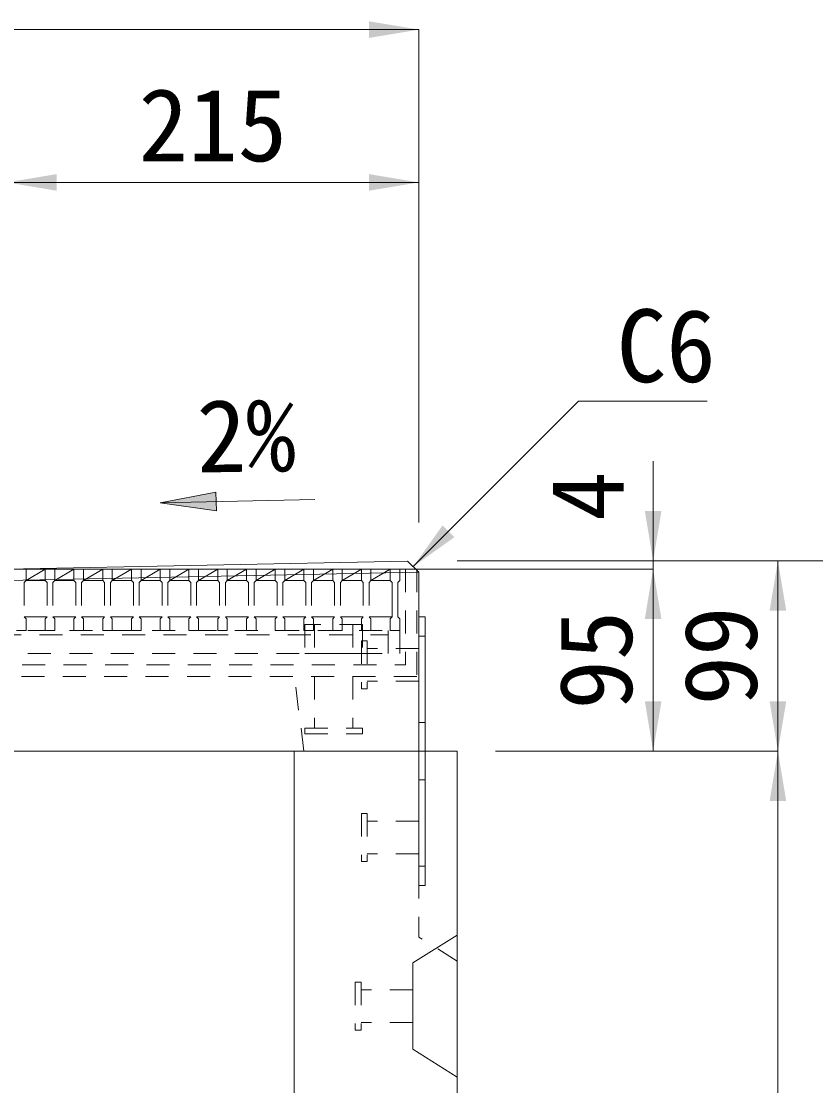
# Model space of a CAD drawing. Units: millimetres at full size, sheet at 1:40; some dimension numbers follow another scale. Extents: x 69750 to 116230, y -28801 to 513.
# Drawn here: x 87590 to 88004, y -17910 to -17354 of the extents above; entities that cross this region are included whole.
import ezdxf
from ezdxf.enums import TextEntityAlignment as Align

# ---------------------------------------------------------------- set-up
doc = ezdxf.new("R2010")
doc.units = ezdxf.units.MM
doc.header["$LTSCALE"] = 40
doc.linetypes.add('USER1', pattern=[0.54, 0.3, -0.24])
for name, color, linetype, lineweight in [('インサート', 92, 'USER1', 5), ('グレーチング', 7, 'USER1', 5), ('ジョイントプレート', 7, 'USER1', 9), ('受枠', 3, 'USER1', 9), ('寸法線', 7, 'Continuous', 9), ('引出線', 4, 'Continuous', 9), ('本体', 7, 'Continuous', 20)]:
    doc.layers.add(name, color=color, linetype=linetype, lineweight=lineweight)
doc.styles.add('ＭＳ ゴシック', font='')
doc.styles.get('ＭＳ ゴシック').set_extended_font_data('MS Gothic')

# ---------------------------------------------------------------- blocks, each defined once
blk = doc.blocks.new('filled_arrow')
at = {"color": 0, "linetype": 'Continuous', "lineweight": -2}
blk.add_solid([(7.5, 1.25), (0, 0), (7.5, -1.25)], dxfattribs=at)

msp = doc.modelspace()

# ---------------------------------------------------------------- hatches: boundary and pattern name
at = {"layer": '引出線'}
msp.add_hatch(color=256, dxfattribs=at).paths.add_polyline_path([(87691.42, -17600.15), (87691.62, -17609.9), (87662.28, -17605.61)])

# ---------------------------------------------------------------- linework, layer by layer
at = {"layer": 'インサート'}
for p, q in [((87737.83, -17669.18), (87737.83, -17684.18)), ((87767.83, -17669.18), (87737.83, -17669.18)), ((87742.83, -17669.18), (87742.83, -17684.18)), ((87762.83, -17669.18), (87762.83, -17684.18)), ((87767.83, -17669.18), (87767.83, -17684.18)), ((87770.32, -17677.68), (87767.32, -17677.68)), ((87767.32, -17677.68), (87767.32, -17702.68)), ((87770.32, -17677.68), (87767.32, -17677.68)), ((87767.32, -17677.68), (87767.32, -17702.68)), ((87770.32, -17677.68), (87770.32, -17702.68)), ((87770.32, -17677.68), (87770.32, -17702.68)), ((87767.83, -17684.18), (87737.83, -17684.18)), ((87797.32, -17681.68), (87770.32, -17681.68)), ((87797.33, -17681.68), (87770.32, -17681.68)), ((87797.32, -17681.68), (87797.32, -17698.68)), ((87742.83, -17696.18), (87742.83, -17723.18)), ((87762.83, -17696.18), (87762.83, -17723.18)), ((87797.32, -17698.68), (87770.32, -17698.68)), ((87797.33, -17698.68), (87770.32, -17698.68)), ((87770.32, -17702.68), (87767.32, -17702.68)), ((87770.32, -17702.68), (87767.32, -17702.68)), ((87737.83, -17723.18), (87767.83, -17723.18)), ((87737.83, -17726.18), (87737.83, -17723.18)), ((87767.83, -17726.18), (87767.83, -17723.18)), ((87737.83, -17726.18), (87767.83, -17726.18)), ((87767.32, -17767.68), (87767.32, -17792.68)), ((87770.32, -17767.68), (87767.32, -17767.68)), ((87770.32, -17767.68), (87770.32, -17792.68)), ((87797.32, -17771.68), (87770.32, -17771.68)), ((87797.32, -17771.68), (87797.32, -17788.68)), ((87797.32, -17788.68), (87770.32, -17788.68)), ((87770.32, -17792.68), (87767.32, -17792.68)), ((87764.12, -17855.68), (87764.12, -17880.68)), ((87767.12, -17855.68), (87764.12, -17855.68)), ((87767.12, -17855.68), (87767.12, -17880.68)), ((87794.12, -17859.68), (87767.12, -17859.68)), ((87794.12, -17859.68), (87794.12, -17876.68)), ((87794.12, -17876.68), (87767.12, -17876.68)), ((87767.12, -17880.68), (87764.12, -17880.68))]:
    msp.add_line(p, q, dxfattribs=at)
at = {"layer": 'グレーチング'}
for p, q in [((87787.33, -17640.18), (87377.33, -17640.18)), ((87587.33, -17640.18), (87592.33, -17640.18)), ((87592.33, -17640.18), (87592.33, -17646.18)), ((87592.33, -17646.18), (87602.33, -17640.18)), ((87602.33, -17640.18), (87607.33, -17640.18)), ((87602.33, -17640.18), (87602.33, -17646.18)), ((87607.33, -17640.18), (87607.33, -17646.18)), ((87607.33, -17646.18), (87617.33, -17640.18)), ((87617.33, -17640.18), (87622.33, -17640.18)), ((87617.33, -17640.18), (87617.33, -17646.18)), ((87622.33, -17640.18), (87622.33, -17646.18)), ((87622.33, -17646.18), (87632.33, -17640.18)), ((87632.33, -17640.18), (87632.33, -17646.18)), ((87632.33, -17640.18), (87637.33, -17640.18)), ((87637.33, -17640.18), (87637.33, -17646.18)), ((87637.33, -17646.18), (87647.33, -17640.18)), ((87647.33, -17640.18), (87647.33, -17646.18)), ((87647.33, -17640.18), (87652.33, -17640.18)), ((87652.33, -17640.18), (87652.33, -17646.18)), ((87652.33, -17646.18), (87662.33, -17640.18)), ((87662.33, -17640.18), (87667.33, -17640.18)), ((87662.33, -17640.18), (87662.33, -17646.18)), ((87667.33, -17640.18), (87667.33, -17646.18)), ((87667.33, -17646.18), (87677.33, -17640.18)), ((87677.33, -17640.18), (87682.33, -17640.18)), ((87677.33, -17640.18), (87677.33, -17646.18)), ((87682.33, -17640.18), (87682.33, -17646.18)), ((87682.33, -17646.18), (87692.33, -17640.18)), ((87692.33, -17640.18), (87697.33, -17640.18)), ((87692.33, -17640.18), (87692.33, -17646.18)), ((87697.33, -17640.18), (87697.33, -17646.18)), ((87697.33, -17646.18), (87707.33, -17640.18)), ((87707.33, -17640.18), (87712.33, -17640.18)), ((87707.33, -17640.18), (87707.33, -17646.18)), ((87712.33, -17640.18), (87712.33, -17646.18)), ((87712.33, -17646.18), (87722.33, -17640.18)), ((87722.33, -17640.18), (87722.33, -17646.18)), ((87722.33, -17640.18), (87727.33, -17640.18)), ((87727.33, -17640.18), (87727.33, -17646.18)), ((87727.33, -17646.18), (87737.33, -17640.18)), ((87737.33, -17640.18), (87737.33, -17646.18)), ((87742.33, -17640.18), (87742.33, -17646.18)), ((87742.33, -17646.18), (87752.33, -17640.18)), ((87752.33, -17640.18), (87752.33, -17646.18)), ((87757.33, -17640.18), (87757.33, -17646.18)), ((87757.33, -17646.18), (87767.33, -17640.18)), ((87767.33, -17640.18), (87767.33, -17646.18)), ((87772.33, -17640.18), (87772.33, -17646.18)), ((87772.33, -17646.18), (87782.33, -17640.18)), ((87592.33, -17646.18), (87591.33, -17647.18)), ((87591.33, -17647.18), (87591.33, -17665.18)), ((87592.33, -17646.18), (87602.33, -17646.18)), ((87602.33, -17646.18), (87603.33, -17647.18)), ((87603.33, -17647.18), (87603.33, -17665.18)), ((87607.33, -17646.18), (87606.33, -17647.18)), ((87606.33, -17647.18), (87606.33, -17665.18)), ((87607.33, -17646.18), (87617.33, -17646.18)), ((87617.33, -17646.18), (87618.33, -17647.18)), ((87618.33, -17647.18), (87618.33, -17665.18)), ((87622.33, -17646.18), (87621.33, -17647.18)), ((87621.33, -17647.18), (87621.33, -17665.18)), ((87622.33, -17646.18), (87632.33, -17646.18)), ((87632.33, -17646.18), (87633.33, -17647.18)), ((87633.33, -17647.18), (87633.33, -17665.18)), ((87637.33, -17646.18), (87636.33, -17647.18)), ((87636.33, -17647.18), (87636.33, -17665.18)), ((87637.33, -17646.18), (87647.33, -17646.18)), ((87647.33, -17646.18), (87648.33, -17647.18)), ((87648.33, -17647.18), (87648.33, -17665.18)), ((87652.33, -17646.18), (87651.33, -17647.18)), ((87651.33, -17647.18), (87651.33, -17665.18)), ((87652.33, -17646.18), (87662.33, -17646.18)), ((87662.33, -17646.18), (87663.33, -17647.18)), ((87663.33, -17647.18), (87663.33, -17665.18)), ((87667.33, -17646.18), (87666.33, -17647.18)), ((87666.33, -17647.18), (87666.33, -17665.18)), ((87667.33, -17646.18), (87677.33, -17646.18)), ((87677.33, -17646.18), (87678.33, -17647.18)), ((87678.33, -17647.18), (87678.33, -17665.18)), ((87682.33, -17646.18), (87681.33, -17647.18)), ((87681.33, -17647.18), (87681.33, -17665.18)), ((87682.33, -17646.18), (87692.33, -17646.18)), ((87692.33, -17646.18), (87693.33, -17647.18)), ((87693.33, -17647.18), (87693.33, -17665.18)), ((87697.33, -17646.18), (87696.33, -17647.18)), ((87696.33, -17647.18), (87696.33, -17665.18)), ((87697.33, -17646.18), (87707.33, -17646.18)), ((87707.33, -17646.18), (87708.33, -17647.18)), ((87708.33, -17647.18), (87708.33, -17665.18)), ((87712.33, -17646.18), (87711.33, -17647.18)), ((87711.33, -17647.18), (87711.33, -17665.18)), ((87712.33, -17646.18), (87722.33, -17646.18)), ((87722.33, -17646.18), (87723.33, -17647.18)), ((87723.33, -17647.18), (87723.33, -17665.18)), ((87727.33, -17646.18), (87726.33, -17647.18)), ((87726.33, -17647.18), (87726.33, -17665.18)), ((87727.33, -17646.18), (87737.33, -17646.18)), ((87737.33, -17646.18), (87738.33, -17647.18)), ((87738.33, -17647.18), (87738.33, -17665.18)), ((87742.33, -17646.18), (87741.33, -17647.18)), ((87741.33, -17647.18), (87741.33, -17665.18)), ((87742.33, -17646.18), (87752.33, -17646.18)), ((87752.33, -17646.18), (87753.33, -17647.18)), ((87753.33, -17647.18), (87753.33, -17665.18)), ((87757.33, -17646.18), (87756.33, -17647.18)), ((87756.33, -17647.18), (87756.33, -17665.18)), ((87757.33, -17646.18), (87767.33, -17646.18)), ((87767.33, -17646.18), (87768.33, -17647.18)), ((87768.33, -17647.18), (87768.33, -17665.18)), ((87772.33, -17646.18), (87771.33, -17647.18)), ((87771.33, -17647.18), (87771.33, -17665.18)), ((87772.33, -17646.18), (87782.33, -17646.18)), ((87592.33, -17666.18), (87591.33, -17665.18)), ((87591.33, -17665.18), (87603.33, -17665.18)), ((87592.33, -17672.18), (87592.33, -17666.18)), ((87602.33, -17666.18), (87603.33, -17665.18)), ((87602.33, -17672.18), (87602.33, -17666.18)), ((87607.33, -17666.18), (87606.33, -17665.18)), ((87606.33, -17665.18), (87618.33, -17665.18)), ((87607.33, -17672.18), (87607.33, -17666.18)), ((87617.33, -17666.18), (87618.33, -17665.18)), ((87617.33, -17672.18), (87617.33, -17666.18)), ((87622.33, -17666.18), (87621.33, -17665.18)), ((87621.33, -17665.18), (87633.33, -17665.18)), ((87622.33, -17672.18), (87622.33, -17666.18)), ((87632.33, -17666.18), (87633.33, -17665.18)), ((87632.33, -17672.18), (87632.33, -17666.18)), ((87637.33, -17666.18), (87636.33, -17665.18)), ((87636.33, -17665.18), (87648.33, -17665.18)), ((87637.33, -17672.18), (87637.33, -17666.18)), ((87647.33, -17666.18), (87648.33, -17665.18)), ((87647.33, -17672.18), (87647.33, -17666.18)), ((87652.33, -17666.18), (87651.33, -17665.18)), ((87651.33, -17665.18), (87663.33, -17665.18)), ((87652.33, -17672.18), (87652.33, -17666.18)), ((87662.33, -17666.18), (87663.33, -17665.18)), ((87662.33, -17672.18), (87662.33, -17666.18)), ((87667.33, -17666.18), (87666.33, -17665.18)), ((87666.33, -17665.18), (87678.33, -17665.18)), ((87667.33, -17672.18), (87667.33, -17666.18)), ((87677.33, -17666.18), (87678.33, -17665.18)), ((87677.33, -17672.18), (87677.33, -17666.18)), ((87682.33, -17666.18), (87681.33, -17665.18)), ((87681.33, -17665.18), (87693.33, -17665.18)), ((87682.33, -17672.18), (87682.33, -17666.18)), ((87692.33, -17666.18), (87693.33, -17665.18)), ((87692.33, -17672.18), (87692.33, -17666.18)), ((87697.33, -17666.18), (87696.33, -17665.18)), ((87696.33, -17665.18), (87708.33, -17665.18)), ((87697.33, -17672.18), (87697.33, -17666.18)), ((87707.33, -17666.18), (87708.33, -17665.18)), ((87707.33, -17672.18), (87707.33, -17666.18)), ((87712.33, -17666.18), (87711.33, -17665.18)), ((87711.33, -17665.18), (87723.33, -17665.18)), ((87712.33, -17672.18), (87712.33, -17666.18)), ((87722.33, -17666.18), (87723.33, -17665.18)), ((87722.33, -17672.18), (87722.33, -17666.18)), ((87727.33, -17666.18), (87726.33, -17665.18)), ((87726.33, -17665.18), (87738.33, -17665.18)), ((87727.33, -17672.18), (87727.33, -17666.18)), ((87737.33, -17666.18), (87738.33, -17665.18)), ((87737.33, -17672.18), (87737.33, -17666.18)), ((87742.33, -17666.18), (87741.33, -17665.18)), ((87741.33, -17665.18), (87753.33, -17665.18)), ((87742.33, -17672.18), (87742.33, -17666.18)), ((87752.33, -17666.18), (87753.33, -17665.18)), ((87752.33, -17672.18), (87752.33, -17666.18)), ((87757.33, -17666.18), (87756.33, -17665.18)), ((87756.33, -17665.18), (87768.33, -17665.18)), ((87757.33, -17672.18), (87757.33, -17666.18)), ((87767.33, -17666.18), (87768.33, -17665.18)), ((87767.33, -17672.18), (87767.33, -17666.18)), ((87772.33, -17666.18), (87771.33, -17665.18)), ((87771.33, -17665.18), (87783.33, -17665.18)), ((87772.33, -17672.18), (87772.33, -17666.18)), ((87587.33, -17672.18), (87592.33, -17672.18)), ((87602.33, -17672.18), (87607.33, -17672.18)), ((87617.33, -17672.18), (87622.33, -17672.18)), ((87632.33, -17672.18), (87637.33, -17672.18)), ((87647.33, -17672.18), (87652.33, -17672.18)), ((87662.33, -17672.18), (87667.33, -17672.18)), ((87677.33, -17672.18), (87682.33, -17672.18)), ((87692.33, -17672.18), (87697.33, -17672.18)), ((87707.33, -17672.18), (87712.33, -17672.18)), ((87722.33, -17672.18), (87727.33, -17672.18)), ((87737.33, -17672.18), (87742.33, -17672.18)), ((87752.33, -17672.18), (87757.33, -17672.18)), ((87767.33, -17672.18), (87772.33, -17672.18))]:
    msp.add_line(p, q, dxfattribs=at)
at = {"layer": 'グレーチング', "linetype": 'Continuous'}
for p, q in [((87782.33, -17640.18), (87787.33, -17640.18)), ((87782.33, -17640.18), (87782.33, -17646.18)), ((87787.33, -17640.18), (87787.33, -17646.18)), ((87782.33, -17646.18), (87783.33, -17647.18)), ((87783.33, -17647.18), (87783.33, -17665.18)), ((87787.33, -17646.18), (87786.33, -17647.18)), ((87786.33, -17647.18), (87786.33, -17665.18)), ((87782.33, -17666.18), (87783.33, -17665.18)), ((87782.33, -17672.18), (87782.33, -17666.18)), ((87787.33, -17666.18), (87786.33, -17665.18)), ((87787.33, -17672.18), (87787.33, -17666.18)), ((87782.33, -17672.18), (87787.33, -17672.18)), ((87787.33, -17672.18), (87782.33, -17672.18))]:
    msp.add_line(p, q, dxfattribs=at)
at = {"layer": 'ジョイントプレート'}
for p, q in [((87800.53, -17675.18), (87797.32, -17675.18)), ((87800.53, -17720.18), (87797.32, -17720.18)), ((87800.53, -17750.18), (87797.32, -17750.18)), ((87800.53, -17795.18), (87797.32, -17795.18))]:
    msp.add_line(p, q, dxfattribs=at)
at = {"layer": 'ジョイントプレート', "linetype": 'Continuous'}
msp.add_lwpolyline([(87797.32, -17805.18), (87797.32, -17665.18), (87800.53, -17665.18), (87800.53, -17805.18)], close=True, dxfattribs=at)
at = {"layer": '受枠'}
for p, q in [((87796.33, -17640.18), (87368.33, -17640.18)), ((87790.33, -17640.18), (87790.33, -17690.18)), ((87796.33, -17640.18), (87796.33, -17696.18)), ((87374.33, -17690.18), (87790.33, -17690.18)), ((87796.33, -17696.18), (87368.33, -17696.18))]:
    msp.add_line(p, q, dxfattribs=at)
at = {"layer": '受枠', "lineweight": 5}
for p, q in [((87377.33, -17672.18), (87787.33, -17672.18)), ((87781.33, -17672.18), (87781.33, -17684.18)), ((87787.33, -17672.18), (87787.33, -17690.18)), ((87383.33, -17674.48), (87781.33, -17674.48)), ((87377.33, -17684.18), (87787.33, -17684.18))]:
    msp.add_line(p, q, dxfattribs=at)
at = {"layer": '寸法線'}
for p, q in [((87367.32, -17358.79), (87797.33, -17358.79)), ((87797.33, -17615.88), (87797.33, -17358.79)), ((87582.33, -17438.5), (87797.33, -17438.5)), ((87797.33, -17615.88), (87797.33, -17438.5)), ((87919.56, -17692.18), (87919.56, -17583.88)), ((87602.33, -17640.18), (87919.56, -17640.18)), ((87602.33, -17640.18), (87919.56, -17640.18)), ((87817.32, -17635.88), (87919.56, -17635.88)), ((87817.33, -17635.88), (87984.69, -17635.88)), ((87817.33, -17635.88), (88100.28, -17635.88)), ((87919.56, -17735.18), (87919.56, -17640.18)), ((87984.69, -17635.88), (87984.69, -17735.18)), ((87837.32, -17735.18), (87984.69, -17735.18)), ((87837.32, -17735.18), (87984.69, -17735.18)), ((87837.32, -17735.18), (87919.56, -17735.18)), ((87984.69, -17735.18), (87984.69, -18585.18))]:
    msp.add_line(p, q, dxfattribs=at)
at = {"layer": '引出線', "lineweight": 13}
msp.add_line((87743.01, -17603.99), (87662.27, -17605.61), dxfattribs=at)
at = {"layer": '引出線'}
msp.add_lwpolyline([(87794.32, -17638.94), (87880.57, -17552.69), (87947.68, -17552.69)], dxfattribs=at)
at = {"layer": '引出線', "lineweight": 13}
msp.add_lwpolyline([(87691.42, -17600.15), (87691.62, -17609.9), (87662.28, -17605.61)], close=True, dxfattribs=at)
at = {"layer": '本体'}
for p, q in [((87582.33, -17640.18), (87791.33, -17636)), ((87791.33, -17636), (87797.32, -17641.88)), ((87797.32, -17641.88), (87797.32, -17735.18)), ((87817.32, -17735.18), (87367.33, -17735.18)), ((87732.32, -17964.65), (87732.32, -17735.18)), ((87817.32, -18585.18), (87817.32, -17735.18))]:
    msp.add_line(p, q, dxfattribs=at)
at = {"layer": '本体', "lineweight": 5}
for p, q in [((87582.33, -17646.18), (87797.32, -17641.88)), ((87817.32, -17831.18), (87794.12, -17845.68)), ((87794.12, -17845.68), (87794.12, -17890.68)), ((87817.32, -17905.18), (87794.12, -17890.68))]:
    msp.add_line(p, q, dxfattribs=at)
at = {"layer": '本体', "linetype": 'USER1', "lineweight": 9}
msp.add_line((87737.33, -17735.18), (87732.33, -17696.18), dxfattribs=at)
at = {"layer": '本体', "linetype": 'USER1', "lineweight": 5}
for p in [(87797.32, -17735.18), (87817.32, -17844.68)]:
    msp.add_line(p, (87797.32, -17832.18), dxfattribs=at)

# ---------------------------------------------------------------- block references
at = {"layer": '寸法線', "xscale": 3.47, "yscale": 3.47}
for p, rotation in [((87797.33, -17358.79), 180), ((87797.33, -17438.5), 180), ((87919.56, -17635.88), 90), ((87919.56, -17640.18), 270), ((87919.56, -17640.18), 270), ((87984.69, -17635.88), 270), ((87919.56, -17735.18), 90), ((87984.69, -17735.18), 90), ((87984.69, -17735.18), 270)]:
    msp.add_blockref('filled_arrow', p, dxfattribs=dict(at, rotation=rotation))
msp.add_blockref('filled_arrow', (87582.33, -17438.5), dxfattribs=at)
at = {"layer": '引出線', "xscale": 3.47, "yscale": 3.47, "rotation": 45}
msp.add_blockref('filled_arrow', (87794.32, -17638.94), dxfattribs=at)

# ---------------------------------------------------------------- texts
at = {"layer": '寸法線', "style": 'ＭＳ ゴシック'}
msp.add_text('215', height=37.98, dxfattribs=at).set_placement((87689.83, -17408.5), align=Align.MIDDLE_CENTER)
for s, p in [('4', (87885.21, -17602.2)), ('99', (87954.69, -17685.53)), ('95', (87889.56, -17687.68))]:
    msp.add_text(s, height=37.98, rotation=90, dxfattribs=at).set_placement(p, align=Align.MIDDLE_CENTER)
at = {"layer": '引出線', "style": 'ＭＳ ゴシック'}
msp.add_text('C6', height=37.98, dxfattribs=at).set_placement((87900.57, -17504.69), align=Align.TOP_LEFT)
msp.add_text('2%', height=37.98, rotation=1, dxfattribs=at).set_placement((87707.2, -17570.43), align=Align.MIDDLE_CENTER)

doc.saveas('drawing.dxf')
